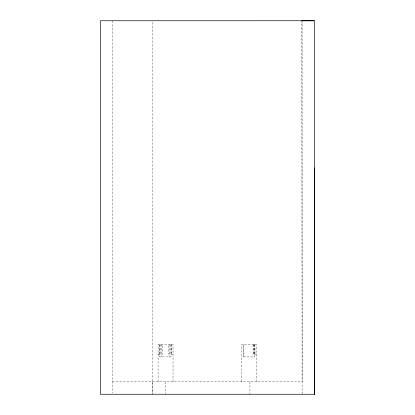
<?xml version="1.0" encoding="UTF-8"?>
<svg xmlns="http://www.w3.org/2000/svg" width="415" height="415" viewBox="0 0 415 415"><rect width="100%" height="100%" fill="white"/><g stroke="black" fill="none" stroke-linecap="round" stroke-linejoin="round"><path stroke-width="0.31" stroke-dasharray="2.08 1.56" d="M158.094 354.41L162.39 354.41L162.39 344.45M173.034 354.41L168.739 354.41L168.739 344.45M256.486 354.41L253.083 354.41L253.083 344.45M171.608 356.9L159.521 356.9L159.521 344.45M112.398 381.8L302.125 381.8L301.772 20.75M152.175 381.8L152.238 394.25L152.212 22.062M302.104 20.75L302.125 394.25M256.486 381.8L256.486 344.45L241.546 344.45L241.546 381.8M254.966 344.45L254.966 354.41M254.774 344.45L254.774 356.9L243.263 356.9L243.263 344.45M254.13 344.45L254.13 354.41M253.622 344.45L253.622 354.41M249.934 381.8L249.934 394.25M243.906 344.45L243.906 356.9M173.034 381.8L173.034 344.45L158.094 344.45L158.094 381.8M171.608 344.45L171.608 354.41M171.499 344.45L171.499 354.41M170.378 344.45L170.378 354.41M169.569 344.45L169.569 356.9M165.538 381.8L165.538 394.25M161.565 344.45L161.565 356.9M160.755 344.45L160.755 354.41M159.63 344.45L159.63 354.41M112.398 20.766L112.398 393.005"/><path stroke-width="0.62" d="M314.222 394.25L314.575 394.229L314.554 20.75L100.425 20.766L100.446 394.25L314.575 394.25L314.363 167.94M301.772 20.771L314.217 20.75"/></g></svg>
